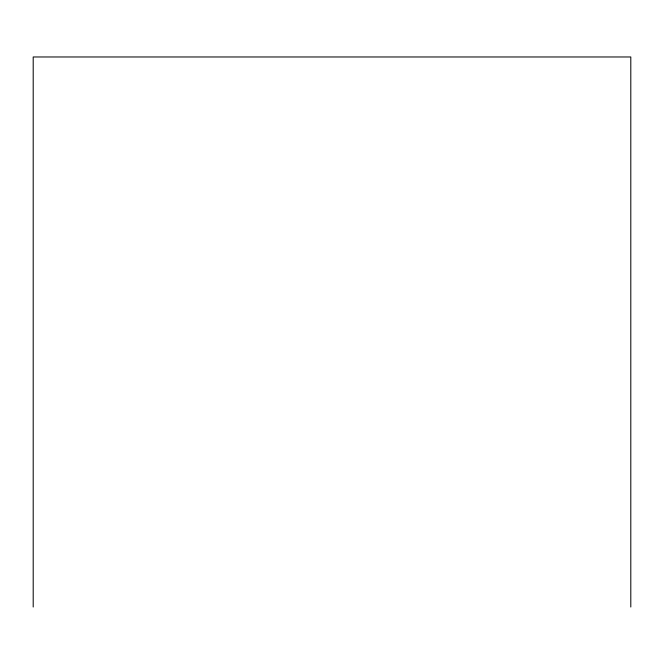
<?xml version="1.0" encoding="UTF-8"?>
<svg xmlns="http://www.w3.org/2000/svg" width="664" height="664" viewBox="0 0 664 664"><rect width="100%" height="100%" fill="white"/><g stroke="black" fill="none" stroke-linecap="round" stroke-linejoin="round"><path stroke-width="1" d="M630.8 607.029L630.8 56.971L33.2 56.971L33.2 607.029"/></g></svg>
